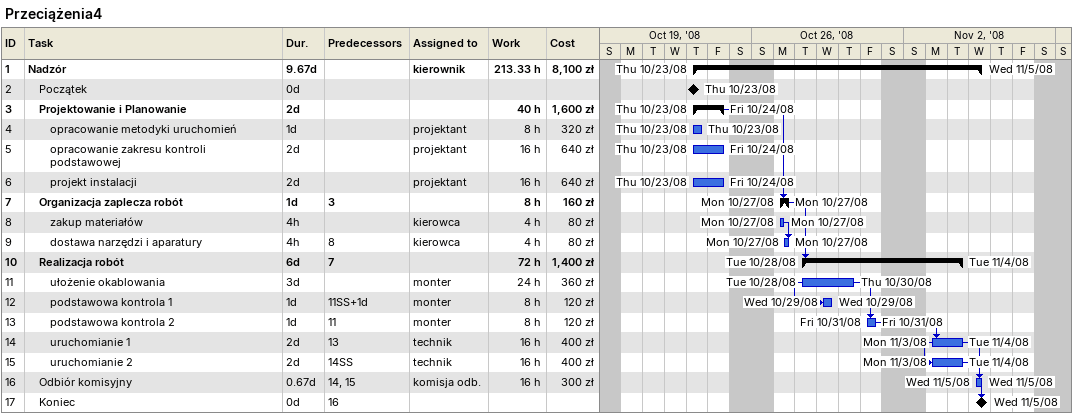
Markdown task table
Przeciążenia4

| ID | Level | Task | Duration | Start | Finish | Predecessors | Resources | Work (h) | Cost (zł) |
|---|---|---|---|---|---|---|---|---|---|
| 1 | 1 | **Nadzór** | 9.67d | 2008-10-23 | 2008-11-05 |  | kierownik | 213.33 | 8100 |
| 2 | 2 | Początek | 0d | 2008-10-23 | 2008-10-23 |  |  |  |  |
| 3 | 2 | **Projektowanie i Planowanie** | 2d | 2008-10-23 | 2008-10-24 |  |  | 40 | 1600 |
| 4 | 3 | opracowanie metodyki uruchomień | 1d | 2008-10-23 | 2008-10-23 |  | projektant | 8 | 320 |
| 5 | 3 | opracowanie zakresu kontroli podstawowej | 2d | 2008-10-23 | 2008-10-24 |  | projektant | 16 | 640 |
| 6 | 3 | projekt instalacji | 2d | 2008-10-23 | 2008-10-24 |  | projektant | 16 | 640 |
| 7 | 2 | **Organizacja zaplecza robót** | 1d | 2008-10-27 | 2008-10-27 | 3 |  | 8 | 160 |
| 8 | 3 | zakup materiałów | 4h | 2008-10-27 | 2008-10-27 |  | kierowca | 4 | 80 |
| 9 | 3 | dostawa narzędzi i aparatury | 4h | 2008-10-27 | 2008-10-27 | 8 | kierowca | 4 | 80 |
| 10 | 2 | **Realizacja robót** | 6d | 2008-10-28 | 2008-11-04 | 7 |  | 72 | 1400 |
| 11 | 3 | ułożenie okablowania | 3d | 2008-10-28 | 2008-10-30 |  | monter | 24 | 360 |
| 12 | 3 | podstawowa kontrola 1 | 1d | 2008-10-29 | 2008-10-29 | 11SS+1d | monter | 8 | 120 |
| 13 | 3 | podstawowa kontrola 2 | 1d | 2008-10-31 | 2008-10-31 | 11 | monter | 8 | 120 |
| 14 | 3 | uruchomianie 1 | 2d | 2008-11-03 | 2008-11-04 | 13 | technik | 16 | 400 |
| 15 | 3 | uruchomianie 2 | 2d | 2008-11-03 | 2008-11-04 | 14SS | technik | 16 | 400 |
| 16 | 2 | Odbiór komisyjny | 0.67d | 2008-11-05 | 2008-11-05 | 14, 15 | komisja odb. | 16 | 300 |
| 17 | 2 | Koniec | 0d | 2008-11-05 | 2008-11-05 | 16 |  |  |  |
